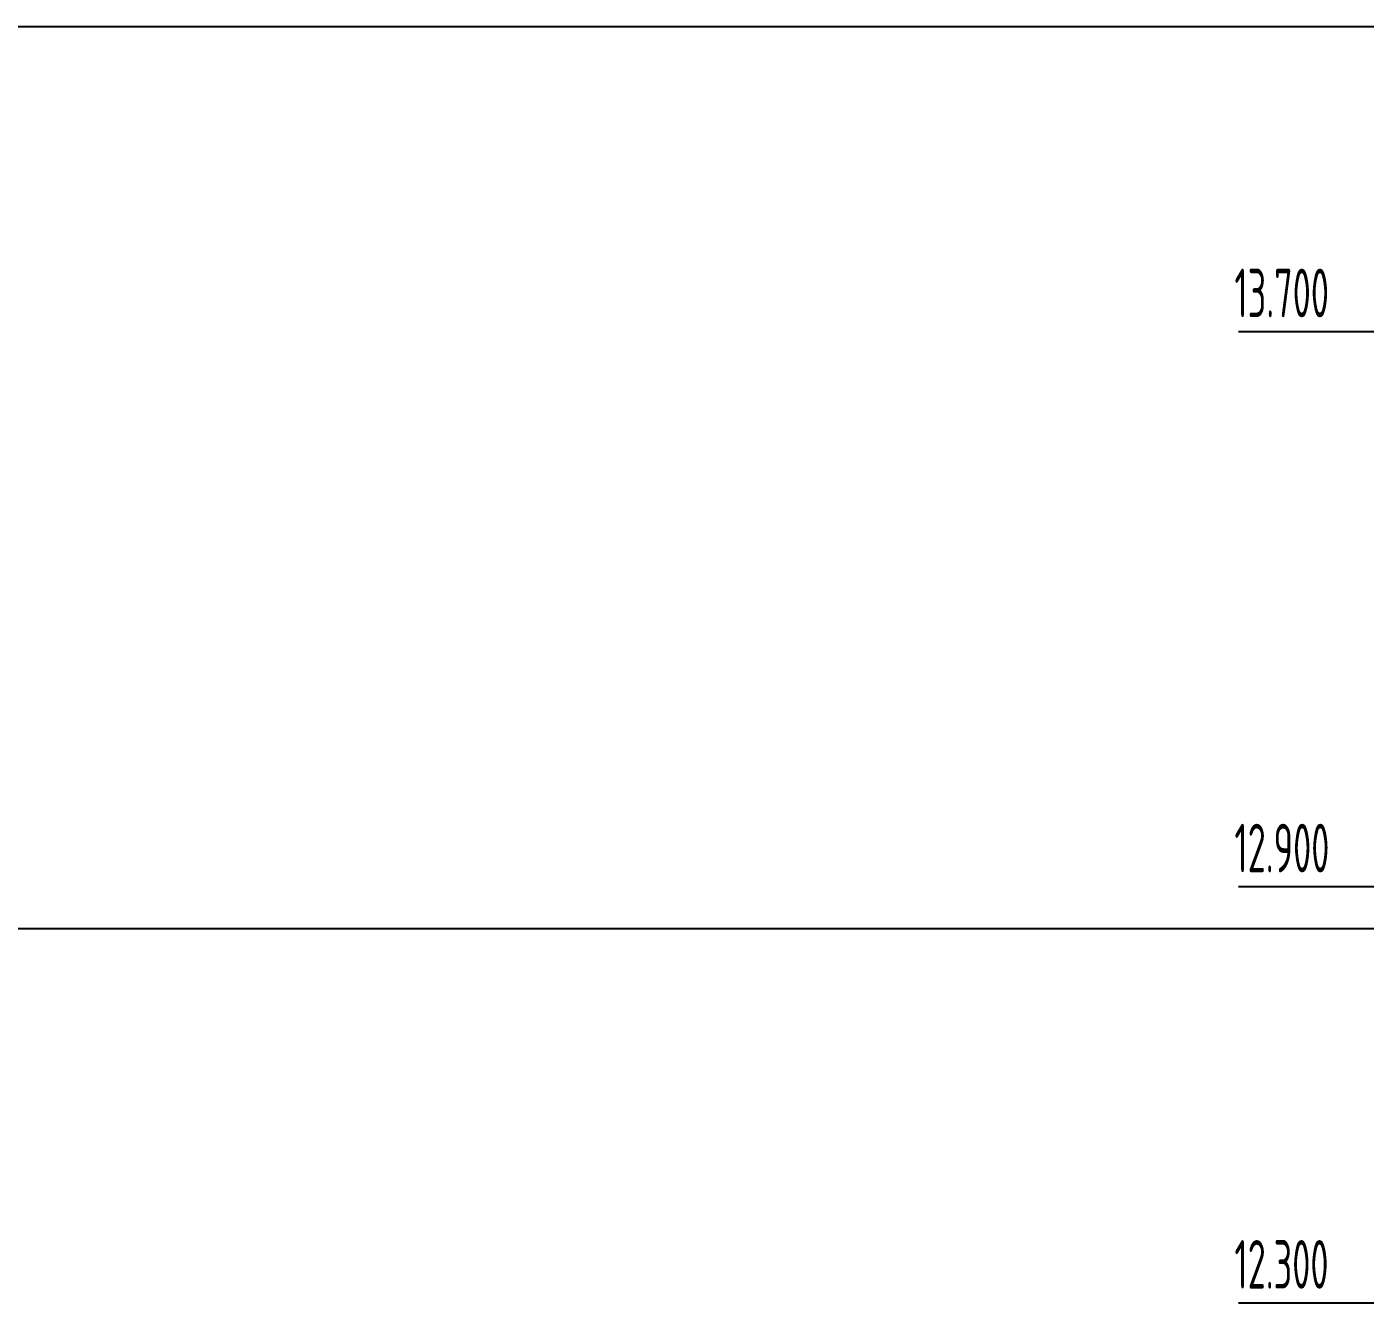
# Model space of a CAD drawing. Extents: x 198753 to 882193, y -399300 to 132460.
# Drawn here: x 403905 to 405834, y 12360 to 14200 of the extents above; entities that cross this region are included whole.
import ezdxf

# ---------------------------------------------------------------- set-up
doc = ezdxf.new("R2010")
doc.units = 0
doc.header["$LTSCALE"] = 1000
doc.header["$MEASUREMENT"] = 0
doc.layers.add('01-标注_标高', color=200, linetype='Continuous')
doc.layers.add('02-TEXT_标注', color=130, linetype='Continuous')
doc.layers.add('04-不打印_辅助线', color=165, linetype='Continuous', plot=False)
doc.styles.add('_TCH_DIM', font='ROS1', dxfattribs={"width": 0.8, "bigfont": 'JD'})

msp = doc.modelspace()

# ---------------------------------------------------------------- linework, layer by layer
at = {"layer": '01-标注_标高'}
for p, q in [((405967.4, 13760.3), (405651.5, 13760.3)), ((405967.4, 12960.3), (405651.5, 12960.3)), ((405967.4, 12360.3), (405651.5, 12360.3))]:
    msp.add_line(p, q, dxfattribs=at)
at = {"layer": '04-不打印_辅助线', "color": 251}
for p, q in [((418057.9, 14200), (342773.5, 14200)), ((418057.9, 12900), (338573.5, 12900))]:
    msp.add_line(p, q, dxfattribs=at)

# ---------------------------------------------------------------- texts
at = {"layer": '02-TEXT_标注', "style": '_TCH_DIM', "width": 0.64}
for s, p in [('13.700', (405645.5, 13781.3)), ('12.900', (405645.5, 12981.3)), ('12.300', (405645.5, 12381.3))]:
    msp.add_text(s, height=70, dxfattribs=at).set_placement(p)

doc.saveas('drawing.dxf')
